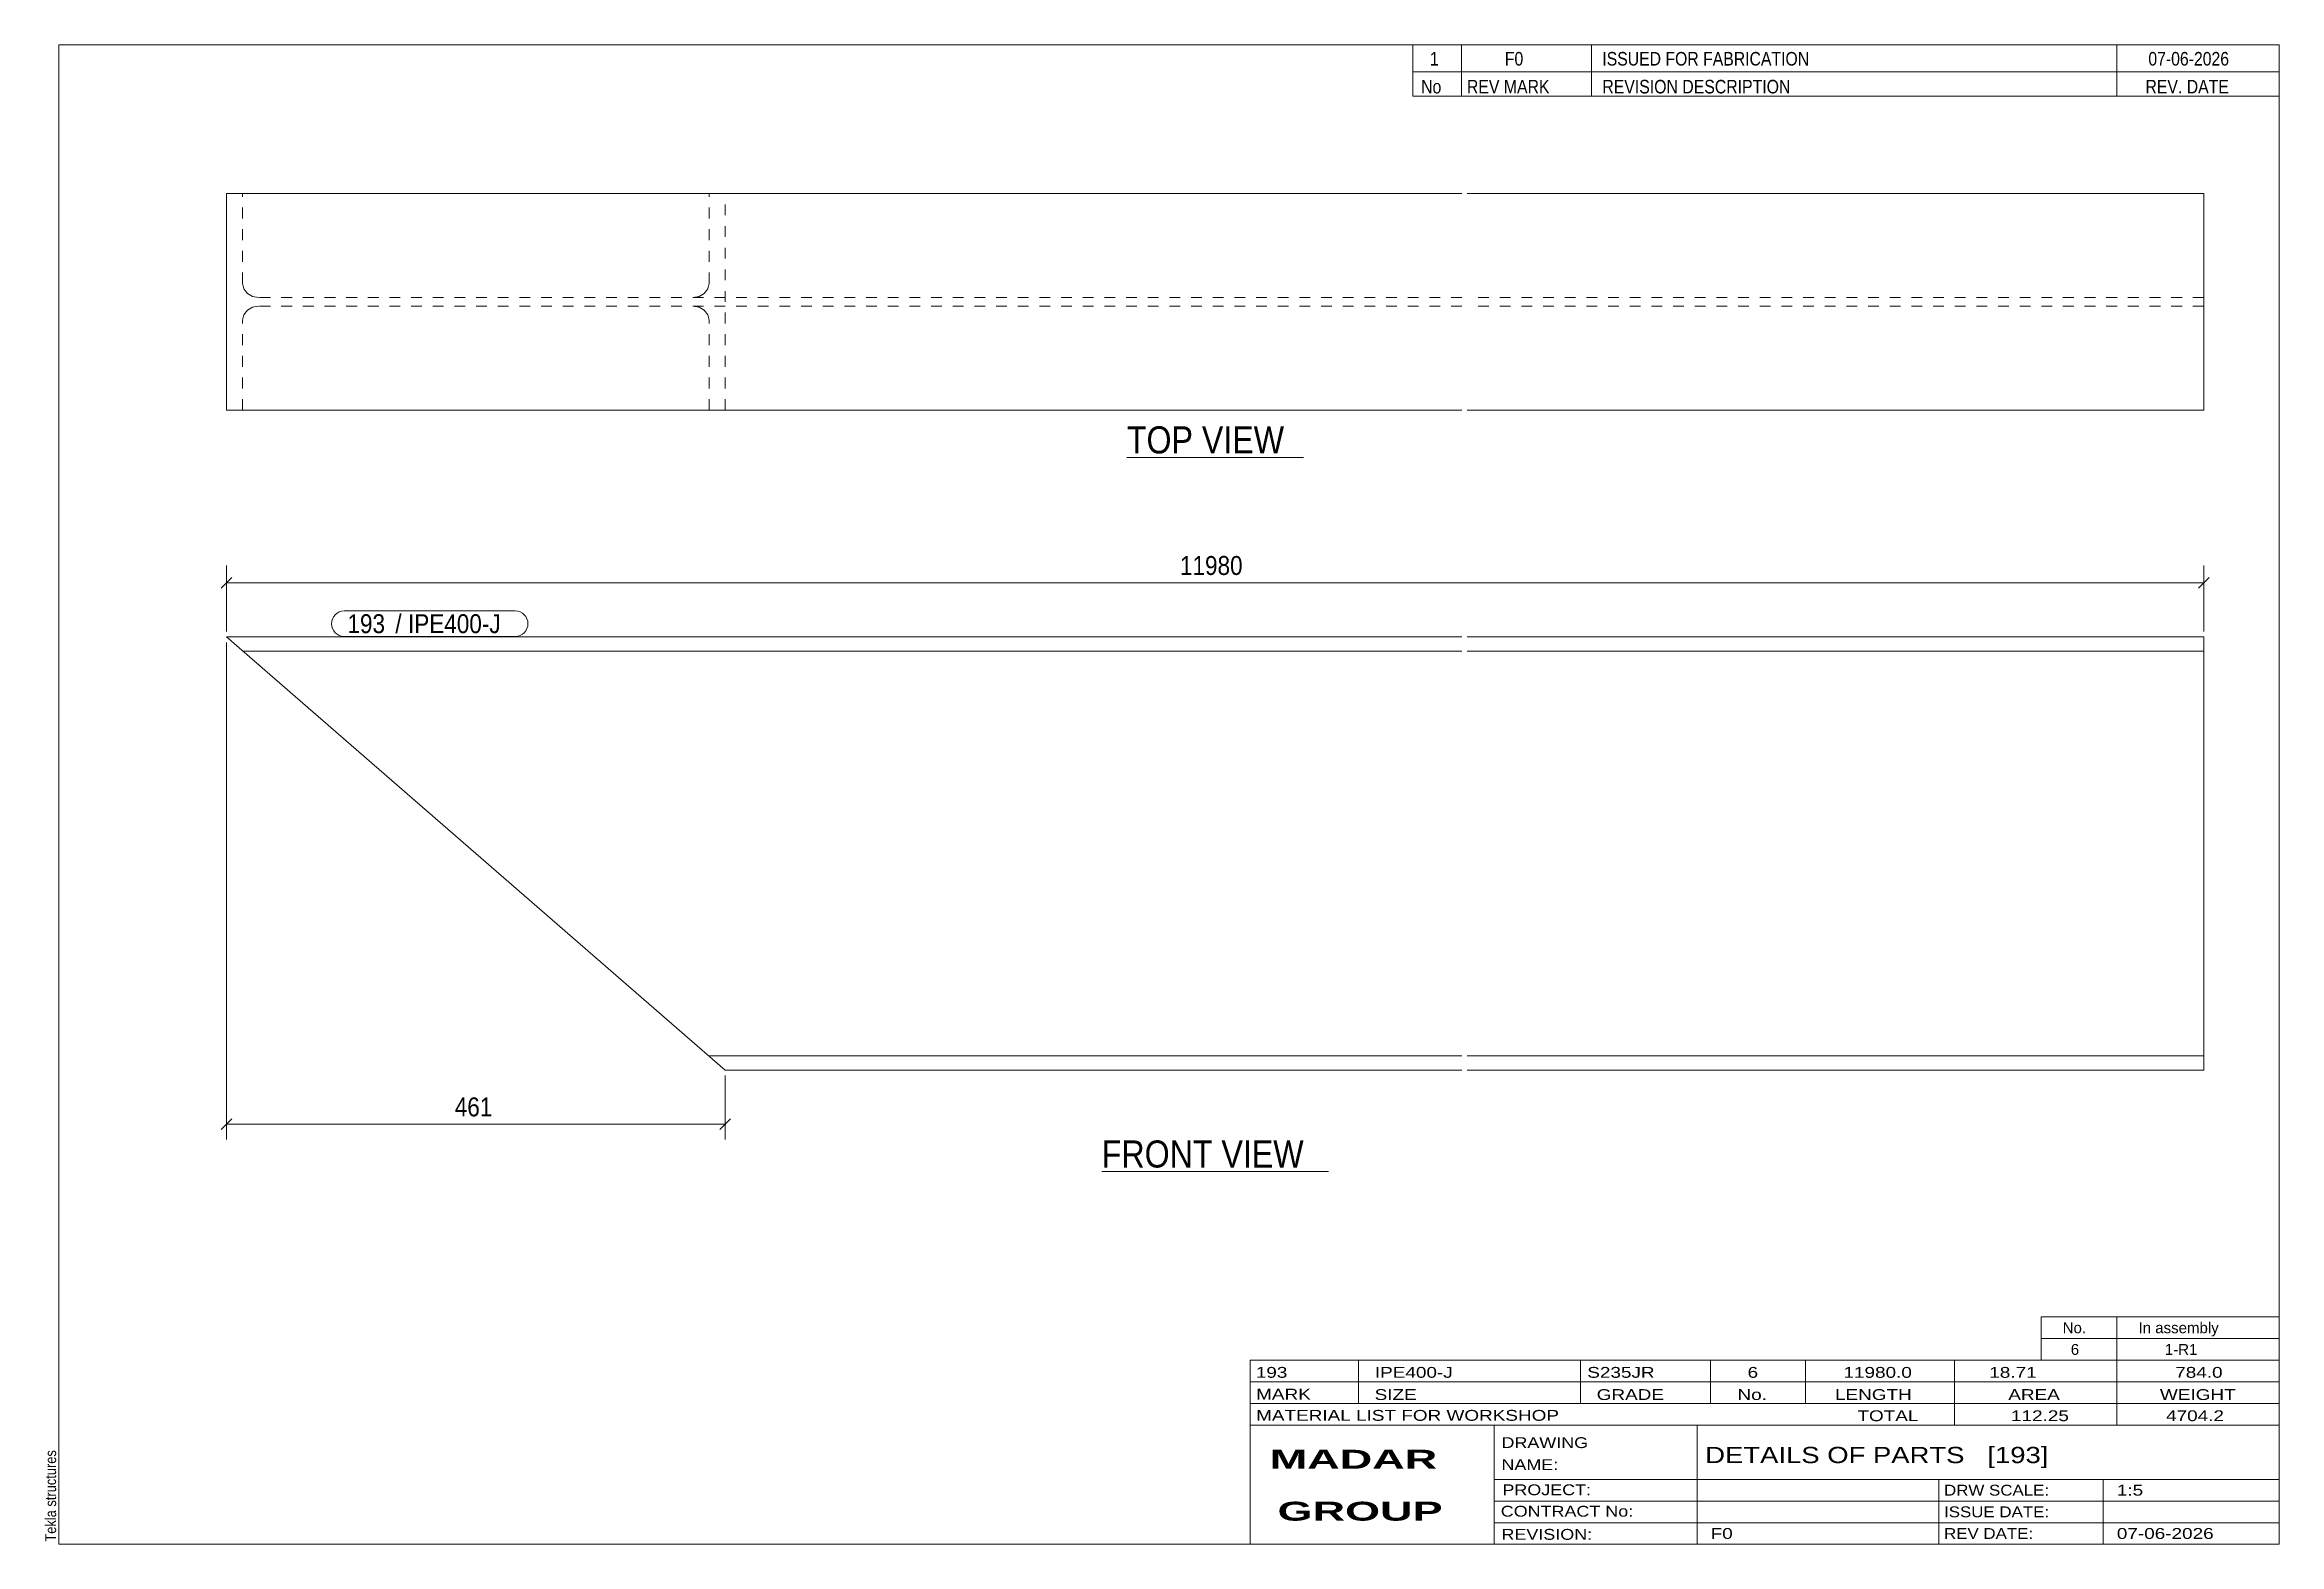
# Model space of a CAD drawing. Header units: millimetres. Extents: x 2 to 415, y 5 to 282.
import ezdxf

# ---------------------------------------------------------------- set-up
doc = ezdxf.new("R2010")
doc.units = ezdxf.units.MM
doc.linetypes.add('XKITLINE00', pattern=[0])
doc.linetypes.add('XKITLINE02', pattern=[4, 2, -2])
for name, color, linetype, lineweight in [('Dimensions', 7, 'Continuous', 0), ('DrawingSheet', 5, 'Continuous', 0), ('OtherObjectType', 7, 'Continuous', 0), ('Part', 2, 'Continuous', 0), ('PartMark', 7, 'Continuous', 0)]:
    doc.layers.add(name, color=color, linetype=linetype, lineweight=lineweight)
doc.styles.add('ARIAL', font='ARIAL.TTF')
doc.styles.add('ARIAL_BOLD', font='ARIALBD.TTF')
doc.styles.add('ARIAL_NARROW', font='ARIALN.TTF')

# ---------------------------------------------------------------- blocks, each defined once
blk = doc.blocks.new('*A1')
at = {"layer": 'Part', "color": 2, "linetype": 'XKITLINE00', "lineweight": 0}
for p, q in [((128.06, 92.6), (35.95, 172.6)), ((264.06, 172.6), (35.95, 172.6)), ((264.06, 170), (38.94, 170)), ((401.06, 172.6), (265.06, 172.6)), ((401.06, 170), (265.06, 170)), ((401.06, 172.6), (401.06, 167.4)), ((401.06, 167.4), (401.06, 97.8)), ((264.06, 95.2), (125.07, 95.2)), ((401.06, 95.2), (265.06, 95.2)), ((401.06, 97.8), (401.06, 95.2)), ((401.06, 95.2), (401.06, 92.6)), ((264.06, 92.6), (128.06, 92.6)), ((401.06, 92.6), (265.06, 92.6))]:
    blk.add_line(p, q, dxfattribs=at)
at = {"layer": 'Part', "color": 7, "linetype": 'XKITLINE02', "lineweight": 0}
for p, q in [((401.06, 95.4), (401.06, 96.81)), ((401.06, 95.2), (401.06, 95.4))]:
    blk.add_line(p, q, dxfattribs=at)
blk = doc.blocks.new('*A2')
at = {"layer": 'Part', "color": 2, "linetype": 'XKITLINE00', "lineweight": 0}
for p, q in [((264.06, 254.5), (35.95, 254.5)), ((35.95, 214.5), (35.95, 254.5)), ((401.06, 254.5), (265.06, 254.5)), ((401.06, 254.5), (401.06, 214.5)), ((264.06, 214.5), (35.95, 214.5)), ((401.06, 214.5), (265.06, 214.5))]:
    blk.add_line(p, q, dxfattribs=at)
at = {"layer": 'Part', "color": 7, "linetype": 'XKITLINE02', "lineweight": 0}
for p, q in [((38.94, 237.9), (38.94, 254.5)), ((125.07, 237.9), (125.07, 254.5)), ((128.06, 214.5), (128.06, 254.5)), ((38.94, 237.9), (39.17, 236.91)), ((39.17, 236.91), (39.82, 236.06)), ((39.82, 236.06), (40.79, 235.5)), ((40.79, 235.5), (41.94, 235.3)), ((264.06, 235.3), (41.94, 235.3)), ((122.08, 235.3), (123.22, 235.5)), ((123.22, 235.5), (124.19, 236.06)), ((124.19, 236.06), (124.84, 236.91)), ((124.84, 236.91), (125.07, 237.9)), ((401.06, 235.3), (265.06, 235.3)), ((39.17, 232.09), (38.94, 231.1)), ((38.94, 214.5), (38.94, 231.1)), ((39.82, 232.94), (39.17, 232.09)), ((40.79, 233.5), (39.82, 232.94)), ((41.94, 233.7), (40.79, 233.5)), ((264.06, 233.7), (41.94, 233.7)), ((123.22, 233.5), (122.08, 233.7)), ((124.19, 232.94), (123.22, 233.5)), ((124.84, 232.09), (124.19, 232.94)), ((125.07, 231.1), (124.84, 232.09)), ((125.07, 214.5), (125.07, 231.1)), ((401.06, 233.7), (265.06, 233.7))]:
    blk.add_line(p, q, dxfattribs=at)
blk = doc.blocks.new('*A3')
at = {"layer": 'DrawingSheet', "color": 5, "linetype": 'XKITLINE00', "lineweight": 0}
for p, q in [((415, 282), (5, 282)), ((5, 282), (5, 5)), ((415, 5), (415, 282)), ((5, 5), (415, 5))]:
    blk.add_line(p, q, dxfattribs=at)
at = {"layer": 'DrawingSheet', "color": 5, "style": 'ARIAL', "width": 0.85}
blk.add_text('Tekla structures', height=2, rotation=90, dxfattribs=at).set_placement((4.5, 5.5))
blk = doc.blocks.new('*A4')
at = {"layer": 'OtherObjectType', "color": 7, "linetype": 'XKITLINE00', "lineweight": 0}
for p, q in [((371, 47), (415, 47)), ((371, 43), (371, 47)), ((385, 43), (385, 47)), ((415, 43), (415, 47)), ((371, 43), (415, 43)), ((371, 39), (371, 43)), ((385, 39), (385, 43)), ((415, 39), (415, 43)), ((371, 39), (415, 39))]:
    blk.add_line(p, q, dxfattribs=at)
at = {"layer": 'OtherObjectType', "color": 7, "style": 'ARIAL_NARROW', "width": 1.211571}
for s, p in [('No.', (375, 44)), ('In assembly', (389, 44)), ('6', (376.5, 40)), ('1-R1', (393.86, 40))]:
    blk.add_text(s, height=2, dxfattribs=at).set_placement(p)
blk = doc.blocks.new('*A5')
at = {"layer": 'OtherObjectType', "color": 7, "linetype": 'XKITLINE00', "lineweight": 0}
for p, q in [((255, 282), (415, 282)), ((415, 282), (255, 282)), ((255, 282), (255, 277)), ((264, 282), (264, 277)), ((288, 282), (288, 277)), ((385, 282), (385, 277)), ((415, 282), (415, 277)), ((255, 277), (415, 277)), ((255, 277), (255, 272.5)), ((255, 277), (415, 277)), ((264, 277), (264, 272.5)), ((288, 277), (288, 272.5)), ((385, 277), (385, 272.5)), ((415, 277), (415, 272.5)), ((415, 272.5), (255, 272.5))]:
    blk.add_line(p, q, dxfattribs=at)
at = {"layer": 'OtherObjectType', "color": 7, "style": 'ARIAL_NARROW'}
for s, width, p in [('1', 1.017001, (258.16, 278.15)), ('F0', 1.017001, (272, 278.15)), ('ISSUED FOR FABRICATION', 1.017001, (290, 278.15)), ('07-06-2026', 1.017001, (390.82, 278.15)), ('No', 1.02, (256.54, 273)), ('REV MARK', 1.02, (265, 273)), ('REVISION DESCRIPTION', 1.02, (290, 273)), ('REV. DATE', 1.02, (390.28, 273))]:
    blk.add_text(s, height=2.5, dxfattribs=dict(at, width=width)).set_placement(p)
blk = doc.blocks.new('*A6')
at = {"layer": 'OtherObjectType', "color": 7, "linetype": 'XKITLINE00', "lineweight": 0}
for p, q in [((225, 39), (415, 39)), ((225, 39), (225, 35)), ((225, 39), (415, 39)), ((245, 35), (245, 39)), ((286, 35), (286, 39)), ((310, 35), (310, 39)), ((327.5, 35), (327.5, 39)), ((355, 35), (355, 39)), ((385, 35), (385, 39)), ((415, 35), (415, 39)), ((225, 35), (415, 35)), ((225, 35), (225, 5)), ((225, 35), (415, 35)), ((245, 31), (245, 35)), ((286, 31), (286, 35)), ((310, 31), (310, 35)), ((327.5, 31), (327.5, 35)), ((355, 31), (355, 35)), ((385, 31), (385, 35)), ((415, 31), (415, 35)), ((225, 31), (415, 31)), ((355, 27), (355, 31)), ((385, 27), (385, 31)), ((415, 27), (415, 31)), ((225, 27), (415, 27)), ((270, 21), (270, 27)), ((307.5, 17), (307.5, 27)), ((415, 21), (415, 27)), ((270, 21), (270, 5)), ((415, 17), (415, 21)), ((270, 17), (415, 17)), ((307.5, 5), (307.5, 17)), ((352.16, 13), (352.16, 17)), ((382.5, 5), (382.5, 17)), ((415, 13), (415, 17)), ((270, 13), (415, 13)), ((352.16, 5), (352.16, 13)), ((415, 9), (415, 13)), ((270, 9), (415, 9)), ((415, 5), (415, 9)), ((225, 5), (415, 5)), ((262.5, 5), (415, 5))]:
    blk.add_line(p, q, dxfattribs=at)
at = {"layer": 'OtherObjectType', "color": 7, "style": 'ARIAL_NARROW'}
for s, height, width, p in [('193', 2, 1.525501, (226.01, 35.76)), ('IPE400-J', 2, 1.525501, (248, 35.76)), ('S235JR', 2, 1.525501, (287.22, 35.76)), ('6', 2, 1.525501, (316.82, 35.76)), ('11980.0', 2, 1.525501, (334.52, 35.76)), ('18.71', 2, 1.525501, (361.45, 35.76)), ('784.0', 2, 1.525501, (395.78, 35.76)), ('MARK', 2, 1.525501, (226.08, 31.73)), ('SIZE', 2, 1.525501, (247.96, 31.66)), ('GRADE', 2, 1.525501, (288.96, 31.66)), ('No.', 2, 1.525501, (314.96, 31.66)), ('LENGTH', 2, 1.525501, (332.96, 31.66)), ('AREA', 2, 1.525501, (364.96, 31.66)), ('WEIGHT', 2, 1.525501, (392.96, 31.66)), ('MATERIAL LIST FOR WORKSHOP', 2, 1.525501, (226.08, 27.82)), ('TOTAL', 2, 1.525501, (337.1, 27.75)), ('112.25', 2, 1.525501, (365.46, 27.75)), ('4704.2', 2, 1.525501, (394.09, 27.75)), ('DRAWING', 2, 1.445, (271.38, 22.78)), ('NAME:', 2, 1.445, (271.38, 18.72)), ('DETAILS OF PARTS   [193]', 3, 1.474651, (309, 20)), ('PROJECT:', 2, 1.445, (271.55, 14.07)), ('DRW SCALE:', 2, 1.36, (353.1, 14)), ('1:5', 2, 1.525501, (385, 14)), ('CONTRACT No:', 2, 1.445, (271.25, 10.11)), ('ISSUE DATE:', 2, 1.36, (353.1, 10)), ('REVISION:', 2, 1.445, (271.38, 5.84)), ('F0', 2, 1.525501, (310, 6)), ('REV DATE:', 2, 1.36, (353.1, 6)), ('07-06-2026', 2, 1.525501, (385, 6))]:
    blk.add_text(s, height=height, dxfattribs=dict(at, width=width)).set_placement(p)
at = {"layer": 'OtherObjectType', "color": 1, "style": 'ARIAL_BOLD', "width": 1.7}
for s, p in [('MADAR ', (228.58, 18.97)), ('GROUP', (230.03, 9.37))]:
    blk.add_text(s, height=3.5, dxfattribs=at).set_placement(p)
blk = doc.blocks.new('*A7')
at = {"layer": 'Dimensions', "color": 7, "linetype": 'XKITLINE00', "lineweight": 0}
for p, q in [((35.95, 173.6), (35.95, 185.8)), ((401.06, 173.6), (401.06, 185.8)), ((36.94, 183.59), (34.96, 181.61)), ((35.95, 182.6), (401.06, 182.6)), ((402.05, 183.59), (400.07, 181.61))]:
    blk.add_line(p, q, dxfattribs=at)
at = {"layer": 'Dimensions', "color": 3}
for p in [(35.95, 182.6), (401.06, 182.6)]:
    blk.add_point(p, dxfattribs=at)
at = {"layer": 'Dimensions', "color": 3, "style": 'ARIAL', "width": 0.85}
blk.add_text('11980', height=3.5, dxfattribs=at).set_placement((212.02, 184.05))
blk = doc.blocks.new('*A8')
at = {"layer": 'Dimensions', "color": 7, "linetype": 'XKITLINE00', "lineweight": 0}
for p, q in [((35.95, 171.6), (35.95, 79.8)), ((128.06, 91.6), (128.06, 79.8)), ((36.94, 83.59), (34.96, 81.61)), ((35.95, 82.6), (128.06, 82.6)), ((129.05, 83.59), (127.07, 81.61))]:
    blk.add_line(p, q, dxfattribs=at)
at = {"layer": 'Dimensions', "color": 3}
for p in [(35.95, 82.6), (128.06, 82.6)]:
    blk.add_point(p, dxfattribs=at)
at = {"layer": 'Dimensions', "color": 3, "style": 'ARIAL', "width": 0.85}
blk.add_text('461', height=3.5, dxfattribs=at).set_placement((78.11, 84.05))
blk = doc.blocks.new('*A9')
at = {"layer": 'PartMark', "color": 7, "linetype": 'XKITLINE00', "lineweight": 0}
for p, q in [((57.7, 177.4), (89.28, 177.4)), ((57.7, 172.7), (89.28, 172.7))]:
    blk.add_line(p, q, dxfattribs=at)
for centre, start, end in [((57.7, 175.05), 90, 270), ((89.28, 175.05), 270, 90)]:
    blk.add_arc(centre, 2.35, start, end, dxfattribs=at)
at = {"layer": 'PartMark', "color": 1, "style": 'ARIAL', "width": 0.85}
blk.add_text('193', height=3.5, dxfattribs=at).set_placement((58.3, 173.3))
at = {"layer": 'PartMark', "color": 3, "style": 'ARIAL', "width": 0.85}
for s, p in [('/', (67.14, 173.3)), ('IPE400-J', (69.48, 173.3))]:
    blk.add_text(s, height=3.5, dxfattribs=at).set_placement(p)
blk = doc.blocks.new('*A10')
at = {"layer": 'OtherObjectType', "color": 7, "linetype": 'XKITLINE00', "lineweight": 0}
blk.add_line((197.58, 73.85), (239.43, 73.85), dxfattribs=at)
at = {"layer": 'OtherObjectType', "color": 3, "style": 'ARIAL', "width": 0.85}
blk.add_text('FRONT VIEW', height=5, dxfattribs=at).set_placement((197.58, 74.6))
blk = doc.blocks.new('*A11')
at = {"layer": 'OtherObjectType', "color": 7, "linetype": 'XKITLINE00', "lineweight": 0}
blk.add_line((202.21, 205.75), (234.81, 205.75), dxfattribs=at)
at = {"layer": 'OtherObjectType', "color": 3, "style": 'ARIAL', "width": 0.85}
blk.add_text('TOP VIEW', height=5, dxfattribs=at).set_placement((202.21, 206.5))

msp = doc.modelspace()

# ---------------------------------------------------------------- block references
at = {"lineweight": 0}
for name in ['*A3', '*A5', '*A2', '*A11', '*A7', '*A9', '*A8', '*A1', '*A10', '*A4', '*A6']:
    msp.add_blockref(name, (0, 0), dxfattribs=at)

doc.saveas('drawing.dxf')
